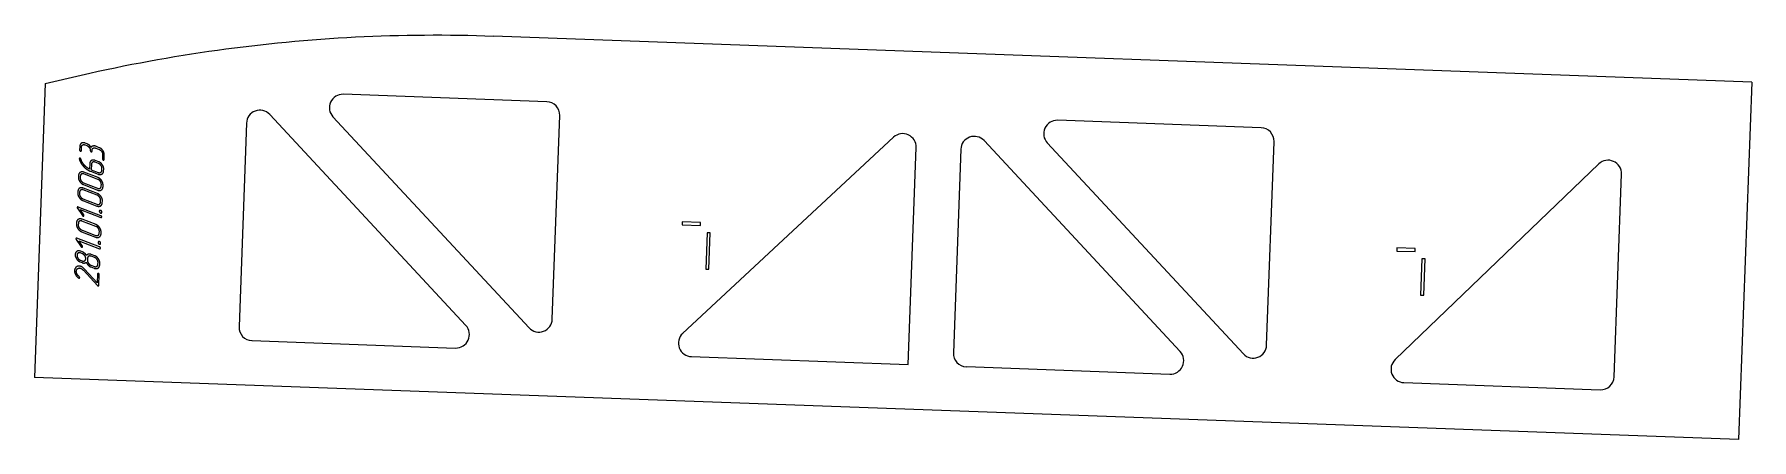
# Model space of a CAD drawing. Header units: millimetres. Extents: x 65 to 1986, y 13 to 466.
import ezdxf

# ---------------------------------------------------------------- set-up
doc = ezdxf.new("R2010")
doc.units = ezdxf.units.MM
doc.linetypes.add('K5LT_BASIC', pattern=[0])
doc.layers.add('Engraving', color=7, linetype='Continuous')

msp = doc.modelspace()

# ---------------------------------------------------------------- linework, layer by layer
at = {"color": 143, "linetype": 'K5LT_BASIC', "lineweight": 25, "true_color": 0x33acca}
for p, q in [((1985.8, 413.1), (578.8, 464.5)), ((77.2, 411.6), (65.2, 83)), ((77.2, 411.6), (117.7, 420.9)), ((1985.8, 413.1), (1971.2, 13.4)), ((638.2, 391.1), (410.6, 399.4)), ((302.4, 367.2), (294.1, 139.7)), ((547.7, 141), (328.4, 376.8)), ((399.1, 374.2), (618.4, 138.4)), ((644.4, 148.1), (652.7, 375.6)), ((1437.2, 361.9), (1209.6, 370.3)), ((1026.2, 351.3), (790.2, 132.2)), ((1346.6, 111.9), (1127.3, 347.7)), ((1443.3, 118.9), (1451.6, 346.4)), ((1042.5, 97.3), (1051.4, 339.8)), ((1101.3, 338), (1093, 110.5)), ((1198, 345), (1417.3, 109.3)), ((1814.8, 321.5), (1587, 102.9)), ((1831.9, 83.5), (1840.1, 310.1)), ((789.7, 256.9), (789.6, 253.4)), ((789.6, 253.4), (810, 252.7)), ((810.2, 256.2), (789.7, 256.9)), ((810, 252.7), (810.2, 256.2)), ((817.6, 244.6), (816.1, 204.1)), ((821, 244.5), (817.6, 244.6)), ((819.6, 204), (821, 244.5)), ((1589.1, 227.7), (1589, 224.2)), ((1589, 224.2), (1609.5, 223.5)), ((1609.6, 227), (1589.1, 227.7)), ((1609.5, 223.5), (1609.6, 227)), ((1617, 215.4), (1615.5, 174.9)), ((1620.5, 215.3), (1617, 215.4)), ((1619, 174.8), (1620.5, 215.3)), ((816.1, 204.1), (819.6, 204)), ((1615.5, 174.9), (1619, 174.8)), ((308.5, 124.1), (536.2, 115.8)), ((799.9, 106.2), (1042.5, 97.3)), ((1971.2, 13.4), (65.2, 83)), ((1107.5, 95), (1335.1, 86.6)), ((1596.9, 77.1), (1816.3, 69.1))]:
    msp.add_line(p, q, dxfattribs=at)
for centre, major_axis, start_param, end_param in [((410.1, 384.4), (0.5, 15), 0, 2.356486), ((637.7, 376.1), (0.5, 15), 4.712389, 6.283185), ((317.4, 366.6), (0.5, 15), 5.498079, 7.853982), ((1209, 355.3), (0.5, 15), 0, 2.356486), ((1036.4, 340.4), (0.5, 15), 4.712389, 7.068292), ((1116.3, 337.4), (0.5, 15), 5.498079, 7.853982), ((1436.6, 347), (0.5, 15), 4.712389, 6.283185), ((1825.2, 310.7), (0.5, 15), 4.712389, 7.084684), ((309.1, 139.1), (-0.5, -15), 4.712389, 6.283185), ((536.7, 130.8), (-0.5, -15), 0, 2.356486), ((629.4, 148.6), (-0.5, -15), 5.498079, 7.853982), ((800.5, 121.2), (0.5, 15), 0.785107, 3.141593), ((1428.3, 119.5), (-0.5, -15), 5.498079, 7.853982), ((1108, 109.9), (-0.5, -15), 4.712389, 6.283185), ((1335.6, 101.6), (-0.5, -15), 0, 2.356486), ((1597.4, 92.1), (-0.5, -15), 3.943091, 6.283185), ((1816.9, 84.1), (-0.5, -15), 0, 1.570796)]:
    msp.add_ellipse(centre, major_axis=major_axis, ratio=1, start_param=start_param, end_param=end_param, dxfattribs=at)
msp.add_open_spline([(117.7, 420.9), (167.8, 432.4), (269.5, 451), (424.1, 465.7), (527.4, 466.4), (578.8, 464.5)], degree=3, knots=[0, 0, 0, 0, 1, 2, 2.998724, 2.998724, 2.998724, 2.998724], dxfattribs=at)
at = {"layer": 'Engraving', "color": 143, "linetype": 'K5LT_BASIC', "lineweight": 25, "true_color": 0x33acca}
for p, q in [((115.4, 327.4), (115.4, 327)), ((116, 341.1), (115.8, 337.2)), ((117.4, 326.5), (117.3, 327)), ((117.6, 326), (117.4, 326.5)), ((117.8, 336.4), (117.9, 340.4)), ((122, 342.8), (124, 342.1)), ((124.1, 344.1), (122.1, 344.8)), ((124.7, 343.8), (124.1, 344.1)), ((125.1, 343.7), (124.7, 343.8)), ((125.5, 343.4), (125.1, 343.7)), ((129.7, 335.8), (129.7, 336.8)), ((133.8, 339.3), (137.7, 337.7)), ((137.8, 339.7), (133.9, 341.3)), ((141.5, 332.3), (141.3, 327.3)), ((143.2, 326.5), (143.4, 331.5)), ((114.6, 308.6), (114.5, 306.6)), ((116.6, 307.8), (116.5, 305.8)), ((118, 325), (117.6, 326)), ((136.3, 304.2), (120.6, 310.3)), ((136.4, 306.2), (120.7, 312.3)), ((127.1, 321.8), (126.9, 315.8)), ((127.8, 313.4), (136.6, 310)), ((129.1, 321), (128.8, 315.1)), ((128.8, 315.1), (136.7, 312)), ((137.2, 324), (133.2, 325.5)), ((137.1, 322), (133.2, 323.5)), ((140.7, 314.5), (140.8, 316.5)), ((142.7, 313.7), (142.8, 315.7)), ((113.9, 290.8), (113.8, 288.8)), ((115.8, 290.1), (115.7, 288.1)), ((135.6, 286.5), (119.9, 292.5)), ((135.7, 288.5), (120, 294.5)), ((120.1, 298.4), (135.8, 292.3)), ((120.2, 300.3), (135.9, 294.3)), ((140, 296.7), (140.1, 298.7)), ((142, 296), (142, 298)), ((113.4, 272), (119, 263.8)), ((139.6, 263.6), (114.1, 273.4)), ((120.4, 264.6), (116.4, 270.5)), ((116.4, 270.5), (139.5, 261.6)), ((119.4, 280.6), (135.1, 274.5)), ((119.5, 282.6), (135.2, 276.5)), ((139.2, 279), (139.3, 281)), ((141.2, 278.2), (141.3, 280.2)), ((112.4, 256), (112.3, 254)), ((114.4, 255.3), (114.3, 253.3)), ((134.1, 251.7), (118.4, 257.7)), ((134.2, 253.7), (118.5, 259.7)), ((111.9, 237.2), (117.5, 229)), ((138.1, 228.8), (112.7, 238.6)), ((114.9, 235.7), (138.1, 226.8)), ((119, 229.8), (114.9, 235.7)), ((117.9, 245.8), (133.6, 239.7)), ((118, 247.8), (133.7, 241.7)), ((137.8, 244.2), (137.9, 246.2)), ((139.8, 243.4), (139.8, 245.4)), ((110.9, 220.2), (110.9, 219.6)), ((110.9, 219.6), (110.9, 218.9)), ((110.9, 218.9), (111.2, 217.8)), ((115.8, 224.3), (114.7, 224.4)), ((116.4, 224.2), (115.8, 224.3)), ((117, 223.9), (116.4, 224.2)), ((116.5, 212), (118.5, 211.2)), ((116.6, 214), (118.6, 213.2)), ((118.9, 221.2), (116.9, 222)), ((119, 223.2), (117, 223.9)), ((124.7, 215.9), (124.6, 213.9)), ((132.8, 218.9), (128.8, 220.4)), ((132.7, 216.9), (128.8, 218.4)), ((136.3, 209.4), (136.4, 211.4)), ((114.5, 194.1), (114.9, 193.9)), ((118.5, 204.1), (119.2, 203.6)), ((119.2, 203.6), (120, 202.9)), ((120, 202.9), (135.8, 185.7)), ((135.5, 188.5), (121.1, 204.1)), ((128.3, 208.4), (132.3, 206.9)), ((128.3, 206.5), (132.2, 204.9)), ((135.9, 198.5), (135.5, 188.5)), ((137.3, 185.9), (137.8, 197.8)), ((138.3, 208.6), (138.4, 210.6))]:
    msp.add_line(p, q, dxfattribs=at)
for points in [[(115.7, 327.9), (115.4, 327.8), (115.4, 327.4)], [(115.4, 327), (116.9, 322.2), (120.5, 318.4)], [(116.4, 327.9), (116, 328.1), (115.7, 327.9)], [(115.8, 337.2), (115.8, 336.7), (116.1, 336.3)], [(117.8, 344.7), (116.1, 343.6), (116, 341.1)], [(116.1, 336.3), (116.5, 335.9), (116.7, 335.8)], [(116.9, 327.6), (116.7, 327.8), (116.4, 327.9)], [(116.7, 335.8), (117.1, 335.6), (117.5, 335.8)], [(117.3, 327), (117.1, 327.4), (116.9, 327.6)], [(117.5, 335.8), (117.7, 335.9), (117.8, 336.4)], [(122.1, 344.8), (119.6, 345.8), (117.8, 344.7)], [(117.9, 340.4), (118, 342.1), (119.2, 342.8)], [(119.2, 342.8), (120.4, 343.5), (122, 342.8)], [(124, 342.1), (125.6, 341.4), (126.7, 339.8)], [(126.6, 342.5), (126, 343.1), (125.5, 343.4)], [(128.5, 340.1), (127.6, 341.6), (126.6, 342.5)], [(126.7, 339.8), (127.8, 338.2), (127.7, 336.6)], [(127.7, 336.6), (127.7, 336.1), (128.1, 335.7)], [(128.1, 335.7), (128.4, 335.3), (128.7, 335.2)], [(130.8, 341.5), (129.3, 341.2), (128.5, 340.1)], [(128.7, 335.2), (129.1, 335), (129.4, 335.2)], [(129.4, 335.2), (129.7, 335.4), (129.7, 335.8)], [(129.7, 336.8), (129.8, 338.5), (131, 339.2)], [(133.9, 341.3), (132.2, 341.9), (130.8, 341.5)], [(131, 339.2), (132.2, 339.9), (133.8, 339.3)], [(137.7, 337.7), (139.4, 337.1), (140.5, 335.5)], [(141.9, 336.4), (140.3, 338.8), (137.8, 339.7)], [(140.5, 335.5), (141.5, 333.9), (141.5, 332.3)], [(141.3, 327.3), (141.2, 326.8), (141.6, 326.4)], [(143.4, 331.5), (143.5, 334), (141.9, 336.4)], [(142.9, 325.9), (143.2, 326.1), (143.2, 326.5)], [(116.5, 312.1), (114.7, 311), (114.6, 308.6)], [(120.7, 312.3), (118.3, 313.2), (116.5, 312.1)], [(117.8, 310.2), (116.6, 309.5), (116.6, 307.8)], [(120.6, 310.3), (119, 310.9), (117.8, 310.2)], [(119, 323.1), (118.4, 324), (118, 325)], [(121.6, 319.7), (119.9, 321.5), (119, 323.1)], [(120.5, 318.4), (123.8, 315), (127.8, 313.4)], [(124.1, 317.4), (122.7, 318.5), (121.6, 319.7)], [(126.9, 315.8), (125.6, 316.3), (124.1, 317.4)], [(129, 325.4), (127.2, 324.3), (127.1, 321.8)], [(133.2, 325.5), (130.8, 326.4), (129, 325.4)], [(130.3, 323.4), (129.1, 322.7), (129.1, 321)], [(133.2, 323.5), (131.5, 324.1), (130.3, 323.4)], [(136.6, 310), (139, 309.1), (140.8, 310.3)], [(136.7, 312), (138.2, 311.4), (139.5, 312.2)], [(139.8, 319.7), (138.7, 321.3), (137.1, 322)], [(141.2, 320.6), (139.6, 323), (137.2, 324)], [(139.5, 312.2), (140.7, 312.9), (140.7, 314.5)], [(140.8, 316.5), (140.9, 318.2), (139.8, 319.7)], [(140.8, 310.3), (142.6, 311.4), (142.7, 313.7)], [(142.8, 315.7), (142.9, 318.2), (141.2, 320.6)], [(141.6, 326.4), (142, 326), (142.2, 325.9)], [(142.2, 325.9), (142.6, 325.8), (142.9, 325.9)], [(113.8, 288.8), (113.7, 286.3), (115.4, 283.9)], [(115.7, 294.4), (114, 293.3), (113.9, 290.8)], [(114.5, 306.6), (114.4, 304.1), (116.1, 301.7)], [(120, 294.5), (117.5, 295.5), (115.7, 294.4)], [(117.1, 292.4), (115.9, 291.7), (115.8, 290.1)], [(116.1, 301.7), (117.8, 299.3), (120.1, 298.4)], [(116.5, 305.8), (116.4, 304.2), (117.5, 302.6)], [(119.9, 292.5), (118.3, 293.2), (117.1, 292.4)], [(117.5, 302.6), (118.6, 301), (120.2, 300.3)], [(139.7, 285.1), (138.1, 287.5), (135.7, 288.5)], [(135.8, 292.3), (138.3, 291.3), (140.1, 292.5)], [(135.9, 294.3), (137.5, 293.7), (138.7, 294.4)], [(139.1, 302), (138, 303.6), (136.3, 304.2)], [(140.5, 302.9), (138.8, 305.3), (136.4, 306.2)], [(138.7, 294.4), (139.9, 295.2), (140, 296.7)], [(140.1, 298.7), (140.1, 300.3), (139.1, 302)], [(140.1, 292.5), (141.9, 293.7), (142, 296)], [(142, 298), (142.1, 300.4), (140.5, 302.9)], [(113.4, 273.4), (113.1, 273.2), (113.1, 272.8)], [(113.1, 272.8), (113.1, 272.4), (113.4, 272)], [(114.1, 273.4), (113.7, 273.6), (113.4, 273.4)], [(115.4, 283.9), (117.1, 281.5), (119.4, 280.6)], [(115.7, 288.1), (115.7, 286.4), (116.8, 284.8)], [(116.8, 284.8), (117.9, 283.2), (119.5, 282.6)], [(135.1, 274.5), (137.5, 273.6), (139.3, 274.7)], [(135.2, 276.5), (136.7, 275.9), (138, 276.6)], [(138.3, 284.2), (137.3, 285.8), (135.6, 286.5)], [(138.3, 269.5), (137.8, 269.2), (137.8, 268.7)], [(138, 276.6), (139.2, 277.4), (139.2, 279)], [(139.3, 281), (139.4, 282.6), (138.3, 284.2)], [(139.4, 269.6), (138.8, 269.8), (138.3, 269.5)], [(139.3, 274.7), (141.1, 275.9), (141.2, 278.2)], [(140.3, 268.8), (139.9, 269.4), (139.4, 269.6)], [(141.3, 280.2), (141.4, 282.7), (139.7, 285.1)], [(112.3, 254), (112.2, 251.5), (113.9, 249.1)], [(114.3, 259.6), (112.5, 258.5), (112.4, 256)], [(118.5, 259.7), (116.1, 260.7), (114.3, 259.6)], [(114.3, 253.3), (114.2, 251.6), (115.3, 250)], [(115.6, 257.6), (114.4, 256.9), (114.4, 255.3)], [(115.3, 250), (116.4, 248.4), (118, 247.8)], [(118.4, 257.7), (116.8, 258.4), (115.6, 257.6)], [(119, 263.8), (119.5, 263.3), (119.7, 263.2)], [(119.7, 263.2), (120.1, 263.1), (120.4, 263.2)], [(120.7, 263.8), (120.7, 264.2), (120.4, 264.6)], [(120.4, 263.2), (120.7, 263.4), (120.7, 263.8)], [(136.9, 249.4), (135.8, 251), (134.1, 251.7)], [(138.3, 250.3), (136.6, 252.7), (134.2, 253.7)], [(137.8, 268.7), (137.8, 268), (138.3, 267.4)], [(138.3, 267.4), (138.9, 266.8), (139.2, 266.6)], [(139.8, 245.4), (139.9, 247.9), (138.3, 250.3)], [(139.2, 266.6), (139.8, 266.4), (140.3, 266.6)], [(139.5, 261.6), (140, 261.4), (140.3, 261.6)], [(140.3, 263), (140.1, 263.4), (139.6, 263.6)], [(140.8, 267.6), (140.8, 268.3), (140.3, 268.8)], [(140.3, 266.6), (140.7, 266.9), (140.8, 267.6)], [(140.5, 262.2), (140.6, 262.6), (140.3, 263)], [(140.3, 261.6), (140.5, 262), (140.5, 262.2)], [(112, 238.6), (111.7, 238.4), (111.7, 238)], [(111.7, 238), (111.6, 237.6), (111.9, 237.2)], [(112.7, 238.6), (112.2, 238.8), (112, 238.6)], [(113.9, 249.1), (115.6, 246.7), (117.9, 245.8)], [(133.6, 239.7), (136.1, 238.8), (137.9, 240)], [(133.7, 241.7), (135.3, 241.1), (136.5, 241.9)], [(136.9, 234.7), (136.4, 234.4), (136.4, 233.9)], [(136.4, 233.9), (136.3, 233.2), (136.9, 232.6)], [(136.5, 241.9), (137.7, 242.6), (137.8, 244.2)], [(137.9, 246.2), (137.9, 247.8), (136.9, 249.4)], [(137.9, 234.8), (137.4, 235), (136.9, 234.7)], [(136.9, 232.6), (137.4, 232), (137.8, 231.9)], [(137.8, 231.9), (138.4, 231.6), (138.8, 231.8)], [(137.9, 240), (139.7, 241.1), (139.8, 243.4)], [(138.9, 234.1), (138.4, 234.6), (137.9, 234.8)], [(138.8, 231.8), (139.3, 232.1), (139.3, 232.8)], [(139.3, 232.8), (139.3, 233.5), (138.9, 234.1)], [(112.8, 223.8), (111, 222.7), (110.9, 220.2)], [(111.2, 217.8), (111.6, 216.6), (112.4, 215.4)], [(112.4, 215.4), (114.2, 212.9), (116.5, 212)], [(114.7, 224.4), (113.6, 224.4), (112.8, 223.8)], [(114.1, 221.9), (112.9, 221.2), (112.9, 219.5)], [(112.9, 219.5), (112.8, 217.9), (113.9, 216.2)], [(113.9, 216.2), (115, 214.6), (116.6, 214)], [(116.9, 222), (115.3, 222.6), (114.1, 221.9)], [(117.5, 229), (118, 228.5), (118.2, 228.4)], [(118.2, 228.4), (118.6, 228.3), (118.9, 228.5)], [(118.6, 213.2), (120.2, 212.6), (121.4, 213.3)], [(118.9, 228.5), (119.2, 228.6), (119.2, 229.1)], [(121.7, 218.9), (120.6, 220.5), (118.9, 221.2)], [(119.2, 229.1), (119.3, 229.4), (119, 229.8)], [(121.5, 221.6), (120.4, 222.6), (119, 223.2)], [(121.1, 210.8), (122.3, 211), (123.2, 211.7)], [(121.4, 213.3), (122.6, 214), (122.7, 215.7)], [(123.5, 219.2), (122.6, 220.7), (121.5, 221.6)], [(122.7, 215.7), (122.7, 217.3), (121.7, 218.9)], [(123.2, 211.7), (124.1, 209.8), (125.4, 208.4)], [(125.7, 220.7), (124.2, 220.3), (123.5, 219.2)], [(124.6, 213.9), (124.5, 212.3), (125.6, 210.7)], [(125.9, 218.3), (124.7, 217.6), (124.7, 215.9)], [(128.8, 220.4), (127.2, 221), (125.7, 220.7)], [(128.8, 218.4), (127.1, 219), (125.9, 218.3)], [(135.4, 214.6), (134.3, 216.2), (132.7, 216.9)], [(136.8, 215.5), (135.2, 217.9), (132.8, 218.9)], [(136.4, 211.4), (136.5, 213), (135.4, 214.6)], [(138.4, 210.6), (138.5, 213.1), (136.8, 215.5)], [(138.9, 228.2), (138.6, 228.6), (138.1, 228.8)], [(138.1, 226.8), (138.6, 226.6), (138.8, 226.8)], [(138.8, 226.8), (139.1, 227.2), (139.1, 227.4)], [(139.1, 227.4), (139.1, 227.8), (138.9, 228.2)], [(112.3, 206.5), (110.3, 205), (110.1, 202.2)], [(110.1, 202.2), (110, 200.1), (111.1, 198.1)], [(111.1, 198.1), (112.2, 195.9), (114.5, 194.1)], [(112.1, 201.5), (112.2, 202.5), (112.6, 203.3)], [(112.8, 198.7), (112.1, 200.1), (112.1, 201.5)], [(117.2, 207), (114.4, 208.1), (112.3, 206.5)], [(112.6, 203.3), (113, 204.1), (113.7, 204.6)], [(115.3, 195.7), (113.5, 197.2), (112.8, 198.7)], [(113.7, 204.6), (115.1, 205.7), (117.1, 204.9)], [(114.9, 193.9), (115.3, 193.8), (115.6, 194)], [(115.7, 195.2), (115.6, 195.5), (115.3, 195.7)], [(115.6, 194), (115.9, 194.2), (115.9, 194.6)], [(115.9, 194.6), (115.8, 195), (115.7, 195.2)], [(117.1, 204.9), (117.8, 204.7), (118.5, 204.1)], [(119.1, 206), (118.1, 206.6), (117.2, 207)], [(118.5, 211.2), (119.9, 210.7), (121.1, 210.8)], [(121.1, 204.1), (120, 205.3), (119.1, 206)], [(125.4, 208.4), (126.7, 207), (128.3, 206.5)], [(125.6, 210.7), (126.7, 209.1), (128.3, 208.4)], [(132.2, 204.9), (134.6, 204), (136.4, 205.2)], [(132.3, 206.9), (133.8, 206.3), (135.1, 207.1)], [(135.1, 207.1), (136.3, 207.8), (136.3, 209.4)], [(136.2, 199.1), (135.9, 198.9), (135.9, 198.5)], [(136.9, 199.2), (136.5, 199.3), (136.2, 199.1)], [(136.4, 205.2), (138.2, 206.3), (138.3, 208.6)], [(137.6, 198.6), (137.3, 199), (136.9, 199.2)], [(137.8, 197.8), (137.9, 198.3), (137.6, 198.6)], [(135.8, 185.7), (136, 185.4), (136.2, 185.3)], [(136.2, 185.3), (136.7, 185.2), (137, 185.3)], [(137, 185.3), (137.3, 185.5), (137.3, 185.9)]]:
    msp.add_open_spline(points, degree=2, dxfattribs=at)

doc.saveas('drawing.dxf')
